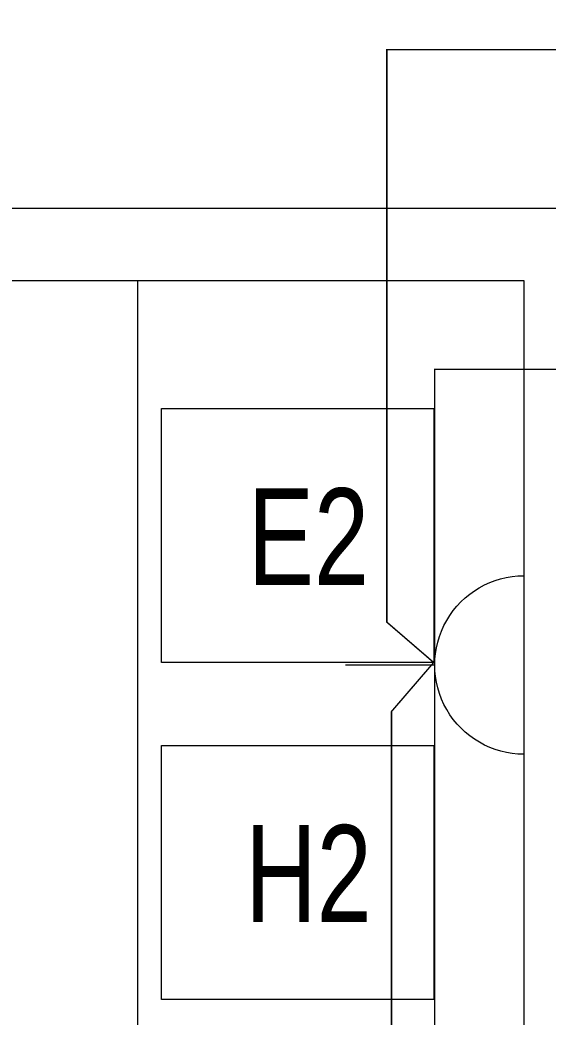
# Model space of a CAD drawing. Header units: metres. Extents: x 75097 to 220762, y -1557923 to -1361206.
# Drawn here: x 198720 to 199813, y -1466376 to -1464314 of the extents above; entities that cross this region are included whole.
import ezdxf

# ---------------------------------------------------------------- set-up
doc = ezdxf.new("R2010")
doc.units = ezdxf.units.M
doc.layers.get('0').update_dxf_attribs({"lineweight": 0})
doc.layers.add('A-100 - Copy$0$Medical Equipment and Furniture', color=8, linetype='Continuous', lineweight=0)
doc.layers.add('A-100 - Copy$0$Walls', color=8, linetype='Continuous', lineweight=0)
doc.layers.add('E-POWR', color=7, linetype='Continuous', lineweight=9, true_color=0x4e7e3e)
doc.styles.add('A-100 - Copy$0$X3G_ENTITY_2587EA', font='swisscl.ttf', dxfattribs={"height": 200})

# ---------------------------------------------------------------- blocks, each defined once
blk = doc.blocks.new('A-100 - Copy')
at = {"layer": 'A-100 - Copy$0$Medical Equipment and Furniture', "elevation": 0}
blk.add_lwpolyline([(198963.3, -1464852.7), (198963.3, -1469632.7)], dxfattribs=at)
at = {"layer": 'A-100 - Copy$0$Medical Equipment and Furniture'}
for points in [[(199012.8, -1465117.4), (199576.5, -1465117.4), (199576.5, -1465642.7), (199012.8, -1465642.7)], [(199012.8, -1465814.1), (199576.5, -1465814.1), (199576.5, -1466339.4), (199012.8, -1466339.4)]]:
    blk.add_lwpolyline(points, close=True, dxfattribs=at)
at = {"layer": 'A-100 - Copy$0$Walls', "elevation": 0}
blk.add_lwpolyline([(199763.3, -1464852.7), (199763.3, -1469677.7)], dxfattribs=at)
at = {"layer": 'A-100 - Copy$0$Walls'}
for points in [[(195178.3, -1464702.7, 0), (199963.3, -1464702.7, 0)], [(195178.3, -1464852.7, 0), (199763.3, -1464852.7, 0)]]:
    blk.add_polyline3d(points, dxfattribs=at)
at = {"layer": 'A-100 - Copy$0$Medical Equipment and Furniture', "char_height": 200, "attachment_point": 2, "style": 'A-100 - Copy$0$X3G_ENTITY_2587EA'}
for s, insert in [('E2', (199317.4, -1465282.4)), ('H2', (199317.4, -1465979.1))]:
    blk.add_mtext(s, dxfattribs=dict(at, insert=insert))
blk = doc.blocks.new('NORMAL SOCKET')
at = {"layer": 'E-POWR'}
for p, q in [((0, 307.7), (0, 615.4)), ((-307.7, 0), (307.7, 0))]:
    blk.add_line(p, q, dxfattribs=at)
blk.add_ellipse((0, 0), major_axis=(32.8, 305.9), ratio=1, start_param=4.81904, end_param=7.960633, dxfattribs=at)

msp = doc.modelspace()

# ---------------------------------------------------------------- linework, layer by layer
at = {"layer": 'E-POWR', "const_width": 3, "elevation": 0}
msp.add_lwpolyline([(195487.6, -1465036.2), (194396.3, -1465036.2), (194396.3, -1469493.1), (197281, -1469493.1), (199578.7, -1469496.5), (199578.7, -1465036.2), (204978.7, -1465036.2), (204978.7, -1469559.1), (209423.4, -1469559.1), (209423.4, -1465157.9), (209423.4, -1465037.3), (206728.8, -1465037.3)], dxfattribs=at)

# ---------------------------------------------------------------- next in the draw order: block references
msp.add_blockref('A-100 - Copy', (0, 0))

# ---------------------------------------------------------------- next in the draw order: linework, layer by layer
msp.add_lwpolyline([(194362.9, -1469264), (194473.4, -1469081.4), (199498.1, -1469081.4), (199498.1, -1468875.7), (199578.7, -1468756.5), (199489.1, -1468639.1), (199489.1, -1465744.2), (199576.5, -1465642.7), (199479.5, -1465559.2), (199479.5, -1464375.3), (203048.9, -1464375.3), (203048.9, -1462217.4), (202862.9, -1462082.1), (203043.5, -1461993.2), (203043.5, -1460641.1), (204941.3, -1460641.1)], dxfattribs=at)

# ---------------------------------------------------------------- next in the draw order: block references
at = {"layer": 'E-POWR', "color": 85, "xscale": -0.6, "yscale": 0.6, "zscale": 0.6, "rotation": 90}
msp.add_blockref('NORMAL SOCKET', (199763.3, -1465647.9, 0), dxfattribs=at)

doc.saveas('drawing.dxf')
